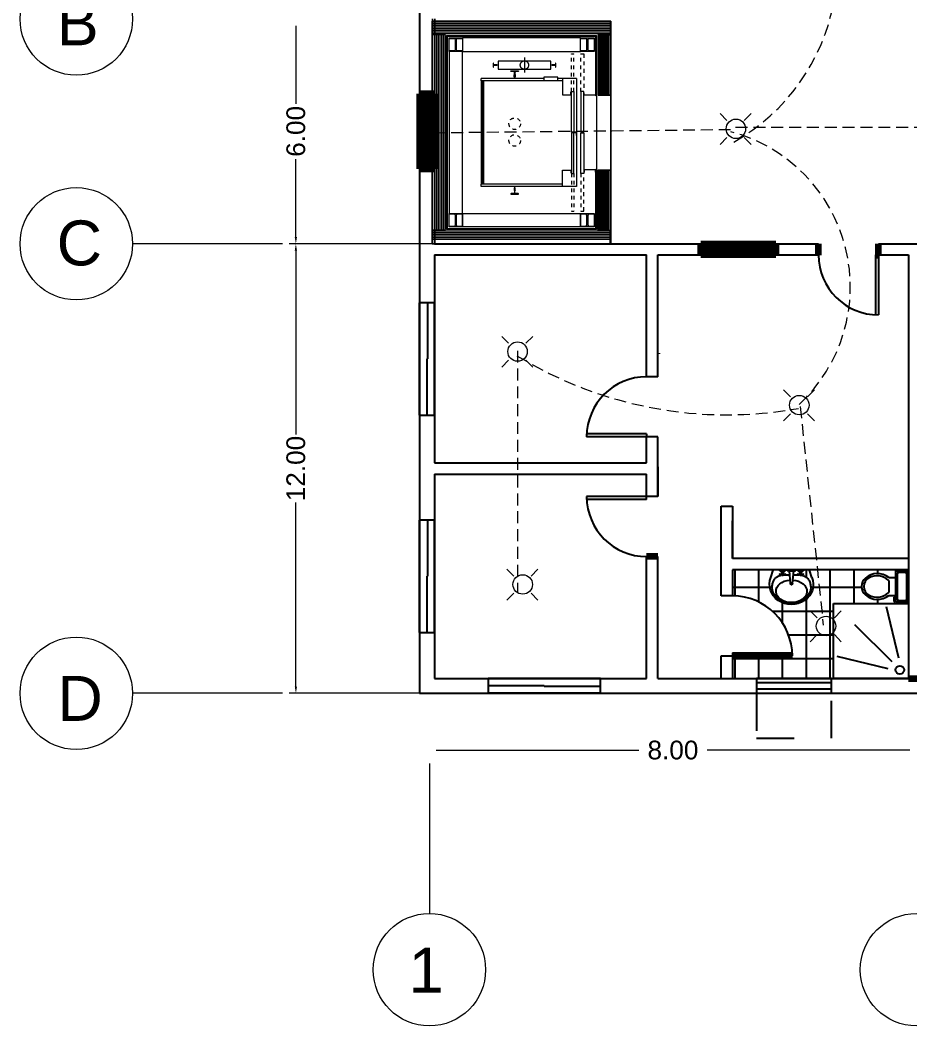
# Model space of a CAD drawing. Header units: millimetres. Extents: x 2391 to 3323, y 1596 to 2537.
# Drawn here: x 2839.6 to 2863.34, y 2344.86 to 2371.71 of the extents above; entities that cross this region are included whole.
import ezdxf

# ---------------------------------------------------------------- set-up
doc = ezdxf.new("R2010")
doc.units = ezdxf.units.MM
for name, pattern in [('ACAD_ISO02W100', [15, 12, -3]), ('CENTER5', [10, 5, -2, 1, -2]), ('DASHED2', [9.525, 6.35, -3.175]), ('HIDDEN', [0.375, 0.25, -0.125]), ('HIDDEN2', [4.7625, 3.175, -1.5875]), ('JIS_02_1.0', [2, 1, -1])]:
    doc.linetypes.add(name, pattern=pattern)
doc.layers.get('Defpoints').update_dxf_attribs({"color": 115})
for name, color, linetype in [('ASCENSORE - ELEVATOR', 160, 'Continuous'), ('BATH', 171, 'Continuous'), ('dimensions', 203, 'Continuous'), ('doors', 31, 'Continuous'), ('doors and windows schedule', 11, 'Continuous'), ('Electrical symbols', 81, 'Continuous'), ('exterior wall', 140, 'Continuous'), ('furnitures', 40, 'Continuous'), ('interior wall', 191, 'Continuous'), ('Lightning text', 211, 'Continuous'), ('windows', 241, 'Continuous')]:
    doc.layers.add(name, color=color, linetype=linetype)
doc.styles.get("Standard").update_dxf_attribs({"font": 'arial.ttf'})

msp = doc.modelspace()

# ---------------------------------------------------------------- hatches: boundary and pattern name
at = {"layer": 'ASCENSORE - ELEVATOR', "lineweight": 13, "true_color": 0x6d59d4}
for points in [[(2851.237, 2370.911), (2851.26, 2370.893), (2851.405, 2370.893), (2851.405, 2370.869), (2851.045, 2370.869), (2851.045, 2370.893), (2851.191, 2370.893), (2851.213, 2370.911), (2851.213, 2371.186), (2851.191, 2371.205), (2851.045, 2371.205), (2851.045, 2371.229), (2851.405, 2371.229), (2851.405, 2371.205), (2851.26, 2371.205), (2851.237, 2371.186)], [(2854.747, 2370.911), (2854.77, 2370.893), (2854.915, 2370.893), (2854.915, 2370.869), (2854.555, 2370.869), (2854.555, 2370.893), (2854.701, 2370.893), (2854.723, 2370.911), (2854.723, 2371.186), (2854.701, 2371.205), (2854.555, 2371.205), (2854.555, 2371.229), (2854.915, 2371.229), (2854.915, 2371.205), (2854.77, 2371.205), (2854.747, 2371.186)], [(2851.237, 2366.228), (2851.26, 2366.21), (2851.405, 2366.21), (2851.405, 2366.186), (2851.045, 2366.186), (2851.045, 2366.21), (2851.191, 2366.21), (2851.213, 2366.228), (2851.213, 2366.503), (2851.191, 2366.522), (2851.045, 2366.522), (2851.045, 2366.546), (2851.405, 2366.546), (2851.405, 2366.522), (2851.26, 2366.522), (2851.237, 2366.503)], [(2854.747, 2366.228), (2854.77, 2366.21), (2854.915, 2366.21), (2854.915, 2366.186), (2854.555, 2366.186), (2854.555, 2366.21), (2854.701, 2366.21), (2854.723, 2366.228), (2854.723, 2366.503), (2854.701, 2366.522), (2854.555, 2366.522), (2854.555, 2366.546), (2854.915, 2366.546), (2854.915, 2366.522), (2854.77, 2366.522), (2854.747, 2366.503)]]:
    msp.add_hatch(color=173, dxfattribs=at).paths.add_polyline_path(points)

# ---------------------------------------------------------------- linework, layer by layer
at = {"color": 0, "linetype": 'ByBlock'}
for p, q in [((2859.635, 2356.828), (2859.7, 2357.024)), ((2859.785, 2356.836), (2859.8, 2356.846)), ((2859.8, 2356.846), (2859.815, 2356.855)), ((2859.8, 2356.846), (2859.8, 2356.846)), ((2859.815, 2356.855), (2859.831, 2356.863)), ((2859.831, 2356.863), (2859.847, 2356.871)), ((2859.847, 2356.871), (2859.864, 2356.877)), ((2859.863, 2357.013), (2859.853, 2357.024)), ((2859.873, 2357.008), (2859.863, 2357.013)), ((2859.864, 2356.877), (2859.881, 2356.882)), ((2859.87, 2356.917), (2859.872, 2356.924)), ((2859.872, 2356.909), (2859.87, 2356.917)), ((2859.872, 2356.924), (2859.878, 2356.93)), ((2859.878, 2356.904), (2859.872, 2356.909)), ((2859.885, 2357.007), (2859.873, 2357.008)), ((2859.878, 2357.007), (2859.89, 2357.004)), ((2859.878, 2356.93), (2859.885, 2356.932)), ((2859.885, 2356.902), (2859.878, 2356.904)), ((2859.881, 2356.882), (2859.897, 2356.887)), ((2860.005, 2357.007), (2859.885, 2357.007)), ((2859.885, 2356.932), (2859.893, 2356.93)), ((2859.893, 2356.904), (2859.885, 2356.902)), ((2859.89, 2357.004), (2859.901, 2356.998)), ((2859.893, 2356.93), (2859.898, 2356.924)), ((2859.898, 2356.909), (2859.893, 2356.904)), ((2859.897, 2356.887), (2859.914, 2356.89)), ((2859.916, 2356.924), (2859.898, 2356.924)), ((2859.898, 2356.924), (2859.9, 2356.917)), ((2859.9, 2356.917), (2859.898, 2356.909)), ((2859.898, 2356.909), (2859.916, 2356.909)), ((2859.901, 2356.998), (2859.911, 2356.99)), ((2859.911, 2356.99), (2859.918, 2356.979)), ((2859.914, 2356.89), (2859.921, 2356.892)), ((2859.915, 2356.984), (2859.975, 2356.984)), ((2859.915, 2356.917), (2859.917, 2356.932)), ((2859.917, 2356.901), (2859.915, 2356.917)), ((2859.917, 2356.932), (2859.923, 2356.947)), ((2859.923, 2356.887), (2859.917, 2356.901)), ((2859.918, 2356.979), (2859.922, 2356.967)), ((2859.922, 2356.967), (2859.923, 2356.954)), ((2859.923, 2356.954), (2859.968, 2356.954)), ((2859.923, 2356.947), (2859.923, 2356.954)), ((2859.968, 2356.947), (2859.923, 2356.947)), ((2859.933, 2356.881), (2859.923, 2356.887)), ((2859.93, 2356.917), (2859.932, 2356.924)), ((2859.932, 2356.909), (2859.93, 2356.917)), ((2859.932, 2356.924), (2859.938, 2356.93)), ((2859.938, 2356.904), (2859.932, 2356.909)), ((2859.945, 2356.879), (2859.933, 2356.881)), ((2859.938, 2356.93), (2859.945, 2356.932)), ((2859.945, 2356.902), (2859.938, 2356.904)), ((2859.945, 2356.932), (2859.953, 2356.93)), ((2859.953, 2356.904), (2859.945, 2356.902)), ((2859.957, 2356.881), (2859.945, 2356.879)), ((2859.953, 2356.93), (2859.958, 2356.924)), ((2859.958, 2356.909), (2859.953, 2356.904)), ((2859.968, 2356.887), (2859.957, 2356.881)), ((2859.958, 2356.924), (2859.96, 2356.917)), ((2859.96, 2356.917), (2859.958, 2356.909)), ((2859.968, 2356.954), (2859.969, 2356.968)), ((2859.968, 2356.954), (2859.968, 2356.947)), ((2859.968, 2356.947), (2859.973, 2356.932)), ((2859.973, 2356.901), (2859.968, 2356.887)), ((2859.969, 2356.968), (2859.973, 2356.981)), ((2859.972, 2356.898), (2859.991, 2356.899)), ((2859.973, 2356.981), (2859.981, 2356.993)), ((2859.973, 2356.932), (2859.975, 2356.917)), ((2859.975, 2356.917), (2859.973, 2356.901)), ((2859.975, 2356.924), (2859.992, 2356.924)), ((2859.975, 2356.909), (2859.992, 2356.909)), ((2859.981, 2356.993), (2859.992, 2357.001)), ((2859.99, 2356.917), (2859.992, 2356.924)), ((2859.992, 2356.909), (2859.99, 2356.917)), ((2859.991, 2356.899), (2860.006, 2356.899)), ((2859.992, 2357.001), (2860.005, 2357.007)), ((2859.992, 2356.924), (2859.998, 2356.93)), ((2859.998, 2356.904), (2859.992, 2356.909)), ((2859.998, 2356.93), (2860.005, 2356.932)), ((2860.005, 2356.902), (2859.998, 2356.904)), ((2860.021, 2357.013), (2860.005, 2357.007)), ((2860.005, 2356.932), (2860.013, 2356.93)), ((2860.013, 2356.904), (2860.005, 2356.902)), ((2860.006, 2356.899), (2860.02, 2356.9)), ((2860.013, 2356.93), (2860.018, 2356.924)), ((2860.018, 2356.909), (2860.013, 2356.904)), ((2860.018, 2356.924), (2860.02, 2356.917)), ((2860.02, 2356.917), (2860.018, 2356.909)), ((2860.02, 2356.9), (2860.035, 2356.9)), ((2860.039, 2357.024), (2860.021, 2357.013)), ((2860.035, 2356.9), (2860.051, 2356.9)), ((2860.051, 2356.9), (2860.066, 2356.9)), ((2860.051, 2356.9), (2860.051, 2356.9)), ((2860.066, 2356.9), (2860.082, 2356.9)), ((2860.07, 2357.017), (2860.07, 2357.024)), ((2860.073, 2357.01), (2860.07, 2357.017)), ((2860.078, 2357.004), (2860.073, 2357.01)), ((2860.085, 2357.002), (2860.078, 2357.004)), ((2860.082, 2356.9), (2860.098, 2356.9)), ((2860.093, 2357.002), (2860.085, 2357.002)), ((2860.123, 2357.002), (2860.093, 2357.002)), ((2860.098, 2356.9), (2860.115, 2356.9)), ((2860.115, 2356.9), (2860.132, 2356.9)), ((2860.123, 2357.002), (2860.243, 2357.002)), ((2860.123, 2357.002), (2860.153, 2356.664)), ((2860.213, 2356.664), (2860.243, 2357.002)), ((2860.234, 2356.9), (2860.252, 2356.9)), ((2860.243, 2357.002), (2860.28, 2357.002)), ((2860.252, 2356.9), (2860.267, 2356.9)), ((2860.267, 2356.9), (2860.282, 2356.9)), ((2860.288, 2357.002), (2860.28, 2357.002)), ((2860.282, 2356.9), (2860.297, 2356.9)), ((2860.294, 2357.005), (2860.288, 2357.002)), ((2860.299, 2357.01), (2860.294, 2357.005)), ((2860.297, 2356.9), (2860.313, 2356.9)), ((2860.297, 2356.9), (2860.297, 2356.9)), ((2860.302, 2357.017), (2860.299, 2357.01)), ((2860.303, 2357.024), (2860.302, 2357.017)), ((2860.313, 2356.9), (2860.329, 2356.9)), ((2860.329, 2356.9), (2860.346, 2356.9)), ((2860.343, 2357.013), (2860.333, 2357.024)), ((2860.354, 2357.008), (2860.343, 2357.013)), ((2860.346, 2356.9), (2860.362, 2356.899)), ((2860.35, 2356.917), (2860.352, 2356.924)), ((2860.352, 2356.909), (2860.35, 2356.917)), ((2860.352, 2356.924), (2860.358, 2356.93)), ((2860.358, 2356.904), (2860.352, 2356.909)), ((2860.365, 2357.007), (2860.354, 2357.008)), ((2860.358, 2357.007), (2860.37, 2357.004)), ((2860.358, 2356.93), (2860.365, 2356.932)), ((2860.365, 2356.902), (2860.358, 2356.904)), ((2860.362, 2356.899), (2860.379, 2356.899)), ((2860.485, 2357.007), (2860.365, 2357.007)), ((2860.365, 2356.932), (2860.373, 2356.93)), ((2860.373, 2356.904), (2860.365, 2356.902)), ((2860.37, 2357.004), (2860.382, 2356.998)), ((2860.373, 2356.93), (2860.378, 2356.924)), ((2860.378, 2356.909), (2860.373, 2356.904)), ((2860.378, 2356.924), (2860.38, 2356.917)), ((2860.396, 2356.924), (2860.378, 2356.924)), ((2860.38, 2356.917), (2860.378, 2356.909)), ((2860.378, 2356.909), (2860.396, 2356.909)), ((2860.379, 2356.899), (2860.396, 2356.897)), ((2860.382, 2356.998), (2860.391, 2356.99)), ((2860.391, 2356.99), (2860.398, 2356.979)), ((2860.395, 2356.984), (2860.455, 2356.984)), ((2860.395, 2356.917), (2860.397, 2356.932)), ((2860.397, 2356.901), (2860.395, 2356.917)), ((2860.396, 2356.897), (2860.399, 2356.897)), ((2860.397, 2356.932), (2860.403, 2356.947)), ((2860.403, 2356.887), (2860.397, 2356.901)), ((2860.398, 2356.979), (2860.402, 2356.967)), ((2860.402, 2356.967), (2860.403, 2356.954)), ((2860.403, 2356.954), (2860.448, 2356.954)), ((2860.403, 2356.947), (2860.403, 2356.954)), ((2860.448, 2356.947), (2860.403, 2356.947)), ((2860.413, 2356.881), (2860.403, 2356.887)), ((2860.41, 2356.917), (2860.412, 2356.924)), ((2860.412, 2356.909), (2860.41, 2356.917)), ((2860.412, 2356.924), (2860.418, 2356.93)), ((2860.418, 2356.904), (2860.412, 2356.909)), ((2860.425, 2356.879), (2860.413, 2356.881)), ((2860.418, 2356.93), (2860.425, 2356.932)), ((2860.425, 2356.902), (2860.418, 2356.904)), ((2860.425, 2356.932), (2860.433, 2356.93)), ((2860.433, 2356.904), (2860.425, 2356.902)), ((2860.437, 2356.881), (2860.425, 2356.879)), ((2860.433, 2356.93), (2860.438, 2356.924)), ((2860.438, 2356.909), (2860.433, 2356.904)), ((2860.448, 2356.887), (2860.437, 2356.881)), ((2860.438, 2356.924), (2860.44, 2356.917)), ((2860.44, 2356.917), (2860.438, 2356.909)), ((2860.448, 2356.954), (2860.449, 2356.968)), ((2860.448, 2356.954), (2860.448, 2356.947)), ((2860.448, 2356.947), (2860.453, 2356.932)), ((2860.453, 2356.901), (2860.448, 2356.887)), ((2860.449, 2356.968), (2860.454, 2356.981)), ((2860.449, 2356.89), (2860.466, 2356.887)), ((2860.453, 2356.932), (2860.455, 2356.917)), ((2860.455, 2356.917), (2860.453, 2356.901)), ((2860.454, 2356.981), (2860.462, 2356.993)), ((2860.455, 2356.924), (2860.472, 2356.924)), ((2860.455, 2356.909), (2860.472, 2356.909)), ((2860.462, 2356.993), (2860.472, 2357.001)), ((2860.466, 2356.887), (2860.484, 2356.882)), ((2860.47, 2356.917), (2860.472, 2356.924)), ((2860.472, 2356.909), (2860.47, 2356.917)), ((2860.472, 2357.001), (2860.485, 2357.007)), ((2860.472, 2356.924), (2860.478, 2356.93)), ((2860.478, 2356.904), (2860.472, 2356.909)), ((2860.478, 2356.93), (2860.485, 2356.932)), ((2860.485, 2356.902), (2860.478, 2356.904)), ((2860.484, 2356.882), (2860.501, 2356.877)), ((2860.501, 2357.013), (2860.485, 2357.007)), ((2860.485, 2356.932), (2860.493, 2356.93)), ((2860.493, 2356.904), (2860.485, 2356.902)), ((2860.493, 2356.93), (2860.498, 2356.924)), ((2860.498, 2356.909), (2860.493, 2356.904)), ((2860.498, 2356.924), (2860.5, 2356.917)), ((2860.5, 2356.917), (2860.498, 2356.909)), ((2860.519, 2357.024), (2860.501, 2357.013)), ((2860.501, 2356.877), (2860.518, 2356.871)), ((2860.518, 2356.871), (2860.534, 2356.863)), ((2860.534, 2356.863), (2860.55, 2356.855)), ((2860.55, 2356.855), (2860.566, 2356.846)), ((2860.566, 2356.846), (2860.58, 2356.836)), ((2860.566, 2356.846), (2860.566, 2356.846)), ((2860.731, 2356.828), (2860.665, 2357.024)), ((2862.974, 2356.167), (2862.974, 2357.007)), ((2862.974, 2357.007), (2863.294, 2357.007)), ((2863.014, 2356.247), (2863.014, 2356.927)), ((2863.054, 2356.967), (2863.214, 2356.967)), ((2863.254, 2356.927), (2863.254, 2356.247)), ((2863.294, 2357.007), (2863.294, 2356.167)), ((2859.666, 2356.569), (2859.667, 2356.583)), ((2859.667, 2356.583), (2859.67, 2356.609)), ((2859.67, 2356.609), (2859.675, 2356.635)), ((2859.675, 2356.635), (2859.68, 2356.66)), ((2859.68, 2356.66), (2859.687, 2356.684)), ((2859.687, 2356.684), (2859.694, 2356.707)), ((2859.694, 2356.707), (2859.703, 2356.728)), ((2859.703, 2356.728), (2859.712, 2356.748)), ((2859.703, 2356.728), (2859.703, 2356.728)), ((2859.712, 2356.748), (2859.722, 2356.766)), ((2859.722, 2356.766), (2859.733, 2356.783)), ((2859.733, 2356.783), (2859.745, 2356.798)), ((2859.745, 2356.798), (2859.758, 2356.812)), ((2859.758, 2356.812), (2859.771, 2356.825)), ((2859.771, 2356.825), (2859.785, 2356.836)), ((2860.154, 2356.655), (2860.153, 2356.664)), ((2860.158, 2356.647), (2860.154, 2356.655)), ((2860.165, 2356.64), (2860.158, 2356.647)), ((2860.173, 2356.636), (2860.165, 2356.64)), ((2860.183, 2356.634), (2860.173, 2356.636)), ((2860.192, 2356.636), (2860.183, 2356.634)), ((2860.2, 2356.64), (2860.192, 2356.636)), ((2860.207, 2356.647), (2860.2, 2356.64)), ((2860.211, 2356.655), (2860.207, 2356.647)), ((2860.213, 2356.664), (2860.211, 2356.655)), ((2860.58, 2356.836), (2860.594, 2356.825)), ((2860.594, 2356.825), (2860.608, 2356.812)), ((2860.608, 2356.812), (2860.62, 2356.798)), ((2860.62, 2356.798), (2860.632, 2356.783)), ((2860.632, 2356.783), (2860.643, 2356.766)), ((2860.643, 2356.766), (2860.653, 2356.748)), ((2860.653, 2356.748), (2860.663, 2356.728)), ((2860.663, 2356.728), (2860.671, 2356.707)), ((2860.663, 2356.728), (2860.663, 2356.728)), ((2860.671, 2356.707), (2860.679, 2356.684)), ((2860.679, 2356.684), (2860.685, 2356.66)), ((2860.685, 2356.66), (2860.691, 2356.635)), ((2860.691, 2356.635), (2860.695, 2356.609)), ((2860.695, 2356.609), (2860.698, 2356.583)), ((2860.698, 2356.583), (2860.7, 2356.569)), ((2862.78, 2356.827), (2862.974, 2356.827)), ((2862.78, 2356.747), (2862.78, 2356.427)), ((2862.78, 2356.347), (2862.974, 2356.347)), ((2862.974, 2356.307), (2862.914, 2356.307)), ((2862.914, 2356.307), (2862.914, 2356.187)), ((2861.308, 2356.136), (2863.308, 2356.136)), ((2861.308, 2354.136), (2861.308, 2356.136)), ((2863.049, 2354.678), (2862.722, 2356.041)), ((2862.914, 2356.187), (2862.954, 2356.187)), ((2862.954, 2356.267), (2862.974, 2356.267)), ((2862.954, 2356.187), (2862.954, 2356.267)), ((2863.294, 2356.167), (2862.974, 2356.167)), ((2863.214, 2356.207), (2863.054, 2356.207)), ((2863.308, 2356.136), (2863.308, 2354.136)), ((2861.869, 2355.575), (2862.859, 2354.585)), ((2862.766, 2354.394), (2861.403, 2354.722)), ((2863.308, 2354.136), (2861.308, 2354.136))]:
    msp.add_line(p, q, dxfattribs=at)
msp.add_circle((2863.077, 2354.36), 0.113, dxfattribs=at)
for centre, radius, start, end in [((2862.477, 2356.446), 0.487, 51.4693, 131.0791), ((2862.467, 2356.419), 0.453, 46.3679, 119.5767), ((2863.049, 2356.932), 0.0354, 81.8699, 188.1301), ((2863.219, 2356.932), 0.0354, 351.8699, 98.1301), ((2862.354, 2356.587), 0.3, 131.0791, 228.9211), ((2862.372, 2356.587), 0.26, 119.5767, 240.4235), ((2862.477, 2356.728), 0.487, 228.9211, 308.5309), ((2862.467, 2356.755), 0.453, 240.4235, 313.6323), ((2863.049, 2356.242), 0.0354, 171.8699, 278.1301), ((2863.219, 2356.242), 0.0354, 261.8699, 8.1301)]:
    msp.add_arc(centre, radius, start, end, dxfattribs=at)
at = {"color": 0, "linetype": 'ByBlock', "extrusion": (0, 0, -1)}
for centre, major_axis, ratio, start_param, end_param in [((2860.183, 2356.642), (-0.584, 0), 0.916316, 2.786438, 6.63834), ((2860.183, 2356.459), (-0.412, 0), 0.730435, 1.664123, 7.760732), ((2860.183, 2356.569), (-0.517, 0), 0.815274, 3.141593, 6.283185)]:
    msp.add_ellipse(centre, major_axis=major_axis, ratio=ratio, start_param=start_param, end_param=end_param, dxfattribs=at)
at = {"layer": 'ASCENSORE - ELEVATOR', "lineweight": 13}
for p, q in [((2855.365, 2371.676), (2850.595, 2371.676)), ((2850.595, 2371.676), (2850.595, 2365.736)), ((2850.595, 2365.736), (2850.595, 2371.676)), ((2850.595, 2371.676), (2855.365, 2371.676)), ((2855.341, 2371.655), (2850.616, 2371.655)), ((2855.341, 2371.651), (2850.62, 2371.651)), ((2855.341, 2371.61), (2850.62, 2371.61)), ((2855.341, 2371.606), (2850.62, 2371.606)), ((2855.341, 2371.655), (2855.341, 2371.336)), ((2855.345, 2371.655), (2855.345, 2371.336)), ((2855.365, 2365.736), (2855.365, 2371.676)), ((2855.365, 2371.676), (2855.365, 2365.736)), ((2855.341, 2371.565), (2850.62, 2371.565)), ((2855.341, 2371.561), (2850.62, 2371.561)), ((2855.341, 2371.52), (2850.62, 2371.52)), ((2855.341, 2371.516), (2850.62, 2371.516)), ((2855.341, 2371.475), (2850.62, 2371.475)), ((2855.341, 2371.471), (2850.62, 2371.471)), ((2855.341, 2371.43), (2850.62, 2371.43)), ((2855.341, 2371.426), (2850.62, 2371.426)), ((2855.341, 2371.385), (2850.62, 2371.385)), ((2855.341, 2371.381), (2850.62, 2371.381)), ((2855.341, 2371.34), (2850.62, 2371.34)), ((2855.341, 2371.34), (2850.62, 2371.34)), ((2855.345, 2371.336), (2850.616, 2371.336)), ((2850.935, 2371.319), (2850.616, 2371.319)), ((2850.935, 2371.316), (2850.616, 2371.316)), ((2855.341, 2371.336), (2850.62, 2371.336)), ((2850.665, 2371.316), (2850.665, 2366.099)), ((2850.706, 2371.316), (2850.706, 2366.099)), ((2850.71, 2371.316), (2850.71, 2366.099)), ((2850.751, 2371.316), (2850.751, 2366.099)), ((2850.755, 2371.316), (2850.755, 2366.099)), ((2850.796, 2371.316), (2850.796, 2366.099)), ((2850.8, 2371.316), (2850.8, 2366.099)), ((2850.841, 2371.316), (2850.841, 2366.099)), ((2850.845, 2371.316), (2850.845, 2366.099)), ((2850.886, 2371.316), (2850.886, 2366.099)), ((2850.89, 2371.316), (2850.89, 2366.099)), ((2850.931, 2371.316), (2850.931, 2366.099)), ((2850.931, 2371.316), (2850.931, 2366.099)), ((2850.935, 2371.319), (2850.935, 2366.096)), ((2850.935, 2371.316), (2850.935, 2366.099)), ((2850.98, 2371.291), (2854.981, 2371.291)), ((2850.98, 2366.12), (2850.98, 2371.291)), ((2850.982, 2371.271), (2850.982, 2371.289)), ((2850.982, 2371.289), (2854.978, 2371.289)), ((2854.978, 2371.271), (2850.982, 2371.271)), ((2851, 2371.249), (2850.982, 2371.249)), ((2850.982, 2371.249), (2850.982, 2366.162)), ((2851, 2366.162), (2851, 2371.249)), ((2851.045, 2370.869), (2851.045, 2371.229)), ((2851.045, 2371.229), (2851.405, 2371.229)), ((2851.405, 2371.229), (2851.405, 2370.869)), ((2854.555, 2371.229), (2851.405, 2371.229)), ((2851.405, 2371.229), (2851.405, 2370.869)), ((2854.555, 2370.869), (2854.555, 2371.229)), ((2854.555, 2371.229), (2854.915, 2371.229)), ((2854.555, 2370.869), (2854.555, 2371.229)), ((2854.915, 2371.229), (2854.915, 2370.869)), ((2854.96, 2371.25), (2854.978, 2371.25)), ((2854.96, 2369.683), (2854.96, 2371.25)), ((2854.978, 2371.289), (2854.978, 2371.271)), ((2854.978, 2371.25), (2854.978, 2369.683)), ((2854.981, 2371.291), (2854.981, 2366.12)), ((2855.026, 2371.319), (2855.026, 2369.704)), ((2855.026, 2371.319), (2855.345, 2371.319)), ((2855.026, 2371.316), (2855.026, 2369.708)), ((2855.026, 2371.316), (2855.345, 2371.316)), ((2855.03, 2371.316), (2855.03, 2369.708)), ((2855.03, 2371.316), (2855.03, 2369.708)), ((2855.071, 2371.316), (2855.071, 2369.708)), ((2855.075, 2371.316), (2855.075, 2369.708)), ((2855.116, 2371.316), (2855.116, 2369.708)), ((2855.12, 2371.316), (2855.12, 2369.708)), ((2855.161, 2371.316), (2855.161, 2369.708)), ((2855.165, 2371.316), (2855.165, 2369.708)), ((2855.206, 2371.316), (2855.206, 2369.708)), ((2855.21, 2371.316), (2855.21, 2369.708)), ((2855.251, 2371.316), (2855.251, 2369.708)), ((2855.255, 2371.316), (2855.255, 2369.708)), ((2855.296, 2371.316), (2855.296, 2369.708)), ((2855.3, 2371.316), (2855.3, 2369.708)), ((2855.341, 2371.316), (2855.341, 2369.708)), ((2855.345, 2371.319), (2855.345, 2369.704)), ((2851.405, 2370.869), (2851.045, 2370.869)), ((2851.405, 2370.869), (2851.045, 2370.869)), ((2851.045, 2370.869), (2851.045, 2366.546)), ((2851.405, 2366.546), (2851.405, 2370.869)), ((2851.405, 2370.869), (2854.555, 2370.869)), ((2854.915, 2370.869), (2854.555, 2370.869)), ((2852.232, 2370.56), (2852.22, 2370.56)), ((2852.22, 2370.56), (2852.22, 2370.451)), ((2852.232, 2370.512), (2852.232, 2370.56)), ((2853.897, 2370.56), (2853.885, 2370.56)), ((2853.885, 2370.56), (2853.885, 2370.512)), ((2853.897, 2370.451), (2853.897, 2370.56)), ((2852.22, 2370.451), (2852.232, 2370.451)), ((2852.328, 2370.512), (2852.232, 2370.512)), ((2852.232, 2370.451), (2852.232, 2370.5)), ((2852.232, 2370.5), (2852.328, 2370.5)), ((2852.328, 2370.5), (2852.328, 2370.512)), ((2852.694, 2370.347), (2852.694, 2370.352)), ((2852.694, 2370.352), (2852.899, 2370.352)), ((2852.771, 2370.335), (2852.704, 2370.337)), ((2852.788, 2370.256), (2852.788, 2370.318)), ((2852.805, 2370.318), (2852.805, 2370.256)), ((2852.89, 2370.337), (2852.822, 2370.335)), ((2852.899, 2370.352), (2852.899, 2370.347)), ((2853.885, 2370.512), (2853.788, 2370.512)), ((2853.788, 2370.512), (2853.788, 2370.5)), ((2853.788, 2370.5), (2853.885, 2370.5)), ((2853.885, 2370.5), (2853.885, 2370.451)), ((2853.885, 2370.451), (2853.897, 2370.451)), ((2853.578, 2370.146), (2851.903, 2370.146)), ((2851.903, 2370.083), (2851.903, 2370.146)), ((2854.075, 2370.083), (2851.903, 2370.083)), ((2851.903, 2370.083), (2851.903, 2367.328)), ((2851.947, 2367.328), (2851.947, 2370.083)), ((2851.951, 2367.328), (2851.951, 2370.083)), ((2851.951, 2370.083), (2851.964, 2370.083)), ((2851.964, 2370.083), (2851.964, 2367.328)), ((2852.786, 2370.183), (2852.786, 2370.246)), ((2852.808, 2370.183), (2852.786, 2370.183)), ((2852.808, 2370.246), (2852.808, 2370.183)), ((2853.951, 2370.183), (2853.578, 2370.183)), ((2853.578, 2370.183), (2853.578, 2370.083)), ((2853.951, 2370.083), (2853.951, 2370.183)), ((2854.075, 2370.146), (2853.951, 2370.146)), ((2854.448, 2370.146), (2854.075, 2370.146)), ((2854.075, 2370.146), (2854.075, 2369.711)), ((2854.448, 2370.146), (2854.448, 2367.266)), ((2854.299, 2369.711), (2854.299, 2369.79)), ((2854.312, 2368.711), (2854.312, 2369.797)), ((2854.312, 2369.797), (2854.374, 2369.797)), ((2854.374, 2369.797), (2854.374, 2368.711)), ((2854.565, 2369.797), (2854.565, 2368.711)), ((2854.64, 2369.797), (2854.565, 2369.797)), ((2854.64, 2368.711), (2854.64, 2369.797)), ((2854.654, 2369.7), (2854.654, 2369.762)), ((2854.958, 2369.762), (2854.958, 2369.7)), ((2854.075, 2369.711), (2854.299, 2369.711)), ((2854.958, 2369.7), (2854.654, 2369.7)), ((2854.978, 2369.683), (2854.96, 2369.683)), ((2855.026, 2369.708), (2855.345, 2369.708)), ((2855.026, 2369.704), (2855.345, 2369.704)), ((2854.446, 2368.711), (2854.312, 2368.711)), ((2854.312, 2368.701), (2854.312, 2367.615)), ((2854.446, 2368.701), (2854.312, 2368.701)), ((2854.374, 2367.615), (2854.374, 2368.701)), ((2854.446, 2368.783), (2854.446, 2368.711)), ((2854.446, 2368.629), (2854.446, 2368.701)), ((2854.565, 2368.711), (2854.64, 2368.711)), ((2854.565, 2367.615), (2854.565, 2368.701)), ((2854.565, 2368.701), (2854.64, 2368.701)), ((2854.64, 2368.701), (2854.64, 2367.615)), ((2854.075, 2367.266), (2854.075, 2367.701)), ((2854.075, 2367.701), (2854.299, 2367.701)), ((2854.299, 2367.701), (2854.299, 2367.621)), ((2854.312, 2367.615), (2854.374, 2367.615)), ((2854.64, 2367.615), (2854.565, 2367.615)), ((2854.957, 2367.712), (2854.654, 2367.712)), ((2854.654, 2367.712), (2854.654, 2367.649)), ((2854.957, 2367.649), (2854.957, 2367.712)), ((2854.96, 2367.728), (2854.978, 2367.728)), ((2854.96, 2366.158), (2854.96, 2367.728)), ((2854.978, 2367.728), (2854.978, 2366.158)), ((2855.026, 2366.096), (2855.026, 2367.707)), ((2855.026, 2367.707), (2855.345, 2367.707)), ((2855.026, 2366.099), (2855.026, 2367.703)), ((2855.026, 2367.703), (2855.345, 2367.703)), ((2855.03, 2366.099), (2855.03, 2367.703)), ((2855.03, 2366.099), (2855.03, 2367.703)), ((2855.071, 2366.099), (2855.071, 2367.703)), ((2855.075, 2366.099), (2855.075, 2367.703)), ((2855.116, 2366.099), (2855.116, 2367.703)), ((2855.12, 2366.099), (2855.12, 2367.703)), ((2855.161, 2366.099), (2855.161, 2367.703)), ((2855.165, 2366.099), (2855.165, 2367.703)), ((2855.206, 2366.099), (2855.206, 2367.703)), ((2855.21, 2366.099), (2855.21, 2367.703)), ((2855.251, 2366.099), (2855.251, 2367.703)), ((2855.255, 2366.099), (2855.255, 2367.703)), ((2855.296, 2366.099), (2855.296, 2367.703)), ((2855.3, 2366.099), (2855.3, 2367.703)), ((2855.341, 2366.099), (2855.341, 2367.703)), ((2855.345, 2366.096), (2855.345, 2367.707)), ((2854.075, 2367.328), (2851.903, 2367.328)), ((2851.903, 2367.266), (2851.903, 2367.328)), ((2851.964, 2367.328), (2851.951, 2367.328)), ((2854.075, 2367.266), (2851.903, 2367.266)), ((2852.694, 2367.065), (2852.694, 2367.059)), ((2852.694, 2367.059), (2852.899, 2367.059)), ((2852.771, 2367.076), (2852.704, 2367.075)), ((2852.786, 2367.228), (2852.786, 2367.165)), ((2852.808, 2367.228), (2852.786, 2367.228)), ((2852.788, 2367.155), (2852.788, 2367.094)), ((2852.805, 2367.094), (2852.805, 2367.155)), ((2852.808, 2367.165), (2852.808, 2367.228)), ((2852.89, 2367.075), (2852.822, 2367.076)), ((2852.899, 2367.059), (2852.899, 2367.065)), ((2854.448, 2367.266), (2854.075, 2367.266)), ((2851.045, 2366.186), (2851.045, 2366.546)), ((2851.045, 2366.546), (2851.405, 2366.546)), ((2851.045, 2366.546), (2851.405, 2366.546)), ((2851.405, 2366.546), (2851.405, 2366.186)), ((2851.405, 2366.546), (2854.555, 2366.546)), ((2851.405, 2366.186), (2851.405, 2366.546)), ((2854.555, 2366.186), (2854.555, 2366.546)), ((2854.555, 2366.546), (2854.915, 2366.546)), ((2854.555, 2366.546), (2854.555, 2366.186)), ((2854.915, 2366.546), (2854.915, 2366.186)), ((2850.935, 2366.099), (2850.616, 2366.099)), ((2850.935, 2366.096), (2850.616, 2366.096)), ((2855.345, 2366.075), (2850.616, 2366.075)), ((2855.341, 2366.075), (2850.62, 2366.075)), ((2855.341, 2366.071), (2850.62, 2366.071)), ((2855.341, 2366.071), (2850.62, 2366.071)), ((2855.341, 2366.03), (2850.62, 2366.03)), ((2855.341, 2366.026), (2850.62, 2366.026)), ((2855.341, 2365.985), (2850.62, 2365.985)), ((2855.341, 2365.981), (2850.62, 2365.981)), ((2854.981, 2366.12), (2850.98, 2366.12)), ((2850.982, 2366.162), (2851, 2366.162)), ((2850.982, 2366.141), (2854.978, 2366.141)), ((2850.982, 2366.123), (2850.982, 2366.141)), ((2854.978, 2366.123), (2850.982, 2366.123)), ((2851.405, 2366.186), (2851.045, 2366.186)), ((2854.555, 2366.186), (2851.405, 2366.186)), ((2854.915, 2366.186), (2854.555, 2366.186)), ((2854.978, 2366.158), (2854.96, 2366.158)), ((2854.978, 2366.141), (2854.978, 2366.123)), ((2855.026, 2366.099), (2855.345, 2366.099)), ((2855.026, 2366.096), (2855.345, 2366.096)), ((2855.341, 2365.756), (2855.341, 2366.075)), ((2855.345, 2365.756), (2855.345, 2366.075)), ((2850.595, 2365.736), (2855.365, 2365.736)), ((2855.365, 2365.736), (2850.595, 2365.736)), ((2855.341, 2365.94), (2850.62, 2365.94)), ((2855.341, 2365.936), (2850.62, 2365.936)), ((2855.341, 2365.895), (2850.62, 2365.895)), ((2855.341, 2365.891), (2850.62, 2365.891)), ((2855.341, 2365.85), (2850.62, 2365.85)), ((2855.341, 2365.846), (2850.62, 2365.846))]:
    msp.add_line(p, q, dxfattribs=at)
at = {"layer": 'ASCENSORE - ELEVATOR', "color": 7, "lineweight": 13}
for p, q in [((2851.045, 2371.205), (2851.045, 2371.229)), ((2851.045, 2371.229), (2851.405, 2371.229)), ((2851.191, 2371.205), (2851.045, 2371.205)), ((2851.213, 2371.186), (2851.191, 2371.205)), ((2851.213, 2370.911), (2851.213, 2371.186)), ((2851.26, 2371.205), (2851.237, 2371.186)), ((2851.237, 2371.186), (2851.237, 2370.911)), ((2851.405, 2371.205), (2851.26, 2371.205)), ((2851.405, 2371.229), (2851.405, 2371.205)), ((2854.555, 2371.205), (2854.555, 2371.229)), ((2854.555, 2371.229), (2854.915, 2371.229)), ((2854.701, 2371.205), (2854.555, 2371.205)), ((2854.723, 2371.186), (2854.701, 2371.205)), ((2854.723, 2370.911), (2854.723, 2371.186)), ((2854.77, 2371.205), (2854.747, 2371.186)), ((2854.747, 2371.186), (2854.747, 2370.911)), ((2854.915, 2371.205), (2854.77, 2371.205)), ((2854.915, 2371.229), (2854.915, 2371.205)), ((2851.045, 2370.869), (2851.045, 2370.893)), ((2851.045, 2370.893), (2851.191, 2370.893)), ((2851.405, 2370.869), (2851.045, 2370.869)), ((2851.191, 2370.893), (2851.213, 2370.911)), ((2851.237, 2370.911), (2851.26, 2370.893)), ((2851.26, 2370.893), (2851.405, 2370.893)), ((2851.405, 2370.893), (2851.405, 2370.869)), ((2854.555, 2370.869), (2854.555, 2370.893)), ((2854.555, 2370.893), (2854.701, 2370.893)), ((2854.915, 2370.869), (2854.555, 2370.869)), ((2854.701, 2370.893), (2854.723, 2370.911)), ((2854.747, 2370.911), (2854.77, 2370.893)), ((2854.77, 2370.893), (2854.915, 2370.893)), ((2854.915, 2370.893), (2854.915, 2370.869)), ((2851.045, 2366.522), (2851.045, 2366.546)), ((2851.045, 2366.546), (2851.405, 2366.546)), ((2851.191, 2366.522), (2851.045, 2366.522)), ((2851.213, 2366.503), (2851.191, 2366.522)), ((2851.26, 2366.522), (2851.237, 2366.503)), ((2851.405, 2366.522), (2851.26, 2366.522)), ((2851.405, 2366.546), (2851.405, 2366.522)), ((2854.555, 2366.522), (2854.555, 2366.546)), ((2854.555, 2366.546), (2854.915, 2366.546)), ((2854.701, 2366.522), (2854.555, 2366.522)), ((2854.723, 2366.503), (2854.701, 2366.522)), ((2854.77, 2366.522), (2854.747, 2366.503)), ((2854.915, 2366.522), (2854.77, 2366.522)), ((2854.915, 2366.546), (2854.915, 2366.522)), ((2851.213, 2366.228), (2851.213, 2366.503)), ((2851.237, 2366.503), (2851.237, 2366.228)), ((2854.723, 2366.228), (2854.723, 2366.503)), ((2854.747, 2366.503), (2854.747, 2366.228)), ((2851.045, 2366.186), (2851.045, 2366.21)), ((2851.045, 2366.21), (2851.191, 2366.21)), ((2851.405, 2366.186), (2851.045, 2366.186)), ((2851.191, 2366.21), (2851.213, 2366.228)), ((2851.237, 2366.228), (2851.26, 2366.21)), ((2851.26, 2366.21), (2851.405, 2366.21)), ((2851.405, 2366.21), (2851.405, 2366.186)), ((2854.555, 2366.186), (2854.555, 2366.21)), ((2854.555, 2366.21), (2854.701, 2366.21)), ((2854.915, 2366.186), (2854.555, 2366.186)), ((2854.701, 2366.21), (2854.723, 2366.228)), ((2854.747, 2366.228), (2854.77, 2366.21)), ((2854.77, 2366.21), (2854.915, 2366.21)), ((2854.915, 2366.21), (2854.915, 2366.186)), ((2854.915, 2366.186), (2854.915, 2366.186)), ((2854.915, 2366.186), (2854.915, 2366.186)), ((2854.915, 2366.186), (2854.915, 2366.186)), ((2854.915, 2366.186), (2854.915, 2366.186)), ((2854.915, 2366.186), (2854.915, 2366.186)), ((2854.915, 2366.186), (2854.915, 2366.186))]:
    msp.add_line(p, q, dxfattribs=at)
at = {"layer": 'ASCENSORE - ELEVATOR', "linetype": 'HIDDEN', "lineweight": 13, "ltscale": 0.1}
for p, q in [((2854.312, 2370.802), (2854.374, 2370.802)), ((2854.312, 2369.797), (2854.312, 2370.802)), ((2854.374, 2369.797), (2854.374, 2370.802)), ((2854.565, 2369.797), (2854.565, 2370.802)), ((2854.565, 2370.802), (2854.64, 2370.802)), ((2854.64, 2370.802), (2854.64, 2369.797)), ((2854.312, 2367.615), (2854.312, 2366.609)), ((2854.374, 2367.615), (2854.374, 2366.609)), ((2854.565, 2367.615), (2854.565, 2366.609)), ((2854.64, 2366.609), (2854.64, 2367.615)), ((2854.312, 2366.609), (2854.374, 2366.609)), ((2854.565, 2366.609), (2854.64, 2366.609))]:
    msp.add_line(p, q, dxfattribs=at)
at = {"layer": 'ASCENSORE - ELEVATOR', "linetype": 'Continuous', "lineweight": 13}
for p, q in [((2852.353, 2370.614), (2852.353, 2370.397)), ((2853.759, 2370.614), (2852.353, 2370.614)), ((2853.759, 2370.397), (2853.759, 2370.614)), ((2852.353, 2370.397), (2853.759, 2370.397))]:
    msp.add_line(p, q, dxfattribs=at)
at = {"layer": 'ASCENSORE - ELEVATOR', "linetype": 'HIDDEN2', "lineweight": 13}
msp.add_line((2853.058, 2370.709), (2853.058, 2370.303), dxfattribs=at)
at = {"layer": 'ASCENSORE - ELEVATOR', "linetype": 'CENTER5', "lineweight": 13}
msp.add_line((2854.448, 2368.706), (2854.448, 2368.706), dxfattribs=at)
at = {"layer": 'ASCENSORE - ELEVATOR', "linetype": 'HIDDEN2', "lineweight": 13}
msp.add_circle((2853.058, 2370.506), 0.112, dxfattribs=at)
at = {"layer": 'ASCENSORE - ELEVATOR', "linetype": 'HIDDEN', "lineweight": 13, "ltscale": 0.1}
for centre in [(2852.797, 2368.94), (2852.797, 2368.493)]:
    msp.add_circle(centre, 0.154, dxfattribs=at)
at = {"layer": 'ASCENSORE - ELEVATOR', "lineweight": 13}
for centre, radius, start, end in [((2852.704, 2370.347), 0.00994, 180, 268.4826), ((2852.771, 2370.318), 0.0174, 360, 88.4826), ((2852.823, 2370.318), 0.0174, 91.5174, 180), ((2852.889, 2370.347), 0.00994, 271.5174, 0), ((2852.764, 2370.257), 0.0243, 333.8425, 359.4784), ((2852.83, 2370.257), 0.0243, 180.5216, 206.1575), ((2852.704, 2367.065), 0.00994, 91.5174, 180), ((2852.771, 2367.094), 0.0174, 271.5174, 360), ((2852.764, 2367.155), 0.0243, 0.5216, 26.1575), ((2852.83, 2367.155), 0.0243, 153.8425, 179.4784), ((2852.823, 2367.094), 0.0174, 180, 268.4826), ((2852.889, 2367.065), 0.00994, 360, 88.4826)]:
    msp.add_arc(centre, radius, start, end, dxfattribs=at)
at = {"layer": 'BATH', "linetype": 'Continuous'}
for p, q in [((2858.679, 2356.334), (2858.679, 2357.036)), ((2859.314, 2356.172), (2859.314, 2357.036)), ((2859.949, 2357.007), (2859.949, 2357.036)), ((2859.949, 2356.879), (2859.949, 2356.88)), ((2860.584, 2356.833), (2860.584, 2357.036)), ((2861.219, 2354.136), (2861.219, 2357.036)), ((2861.854, 2356.136), (2861.854, 2357.036)), ((2862.489, 2356.933), (2862.489, 2357.036)), ((2863.124, 2357.007), (2863.124, 2357.036)), ((2858.608, 2356.568), (2859.666, 2356.568)), ((2860.7, 2356.568), (2862.055, 2356.568)), ((2863.294, 2356.568), (2863.308, 2356.568)), ((2859.949, 2355.609), (2859.949, 2356.193)), ((2860.584, 2354.136), (2860.584, 2356.303)), ((2862.489, 2356.136), (2862.489, 2356.241)), ((2863.124, 2356.136), (2863.124, 2356.167)), ((2859.669, 2355.933), (2861.308, 2355.933)), ((2860.106, 2355.298), (2861.308, 2355.298)), ((2858.679, 2354.136), (2858.679, 2354.736)), ((2859.314, 2354.136), (2859.314, 2354.736)), ((2859.949, 2354.136), (2859.949, 2354.736)), ((2858.608, 2354.663), (2861.308, 2354.663))]:
    msp.add_line(p, q, dxfattribs=at)
at = {"layer": 'Defpoints', "linetype": 'DASHED2', "lineweight": 13, "ltscale": 0.05}
for p, q in [((2858.561, 2368.779), (2850.507, 2368.69)), ((2858.693, 2368.852), (2882.066, 2368.852)), ((2852.873, 2362.881), (2852.873, 2356.426)), ((2860.416, 2361.396), (2861.033, 2355.558))]:
    msp.add_line(p, q, dxfattribs=at)
for centre, radius, start, end in [((2855.97, 2373.186), 5.439, 299.4715, 39.4617), ((2857.47, 2364.584), 4.285, 312.9452, 75.1606), ((2858.465, 2371.922), 10.753, 238.55, 280.2363)]:
    msp.add_arc(centre, radius, start, end, dxfattribs=at)
at = {"layer": 'dimensions', "lineweight": 13}
for p, q in [((2846.957, 2371.556), (2846.957, 2369.475)), ((2846.957, 2365.916), (2846.957, 2367.996)), ((2850.258, 2365.736), (2846.777, 2365.736)), ((2850.658, 2365.736), (2846.777, 2365.736)), ((2846.957, 2365.556), (2846.957, 2360.645)), ((2846.957, 2353.916), (2846.957, 2358.826)), ((2850.258, 2353.736), (2846.777, 2353.736)), ((2850.701, 2352.219), (2856.111, 2352.219)), ((2863.341, 2352.219), (2857.93, 2352.219))]:
    msp.add_line(p, q, dxfattribs=at)
at = {"layer": 'dimensions', "lineweight": 100}
msp.add_line((2863.308, 2354.136), (2863.608, 2354.136), dxfattribs=at)
at = {"layer": 'dimensions'}
for points in [[(2846.927, 2365.916), (2846.987, 2365.916), (2846.957, 2365.736)], [(2846.927, 2365.556), (2846.987, 2365.556), (2846.957, 2365.736)], [(2846.927, 2353.916), (2846.987, 2353.916), (2846.957, 2353.736)]]:
    msp.add_solid(points, dxfattribs=at)
at = {"layer": 'doors'}
for p, q in [((2862.428, 2365.436), (2862.428, 2363.838)), ((2862.508, 2365.436), (2862.508, 2363.836)), ((2856.318, 2360.666), (2854.72, 2360.666)), ((2856.318, 2360.666), (2856.318, 2360.586)), ((2856.318, 2360.586), (2854.718, 2360.586)), ((2856.318, 2358.986), (2854.718, 2358.986)), ((2856.318, 2358.906), (2854.72, 2358.906)), ((2856.318, 2358.906), (2856.318, 2358.986)), ((2858.608, 2354.816), (2860.206, 2354.816)), ((2858.608, 2354.816), (2858.608, 2354.736))]:
    msp.add_line(p, q, dxfattribs=at)
at = {"layer": 'doors', "linetype": 'ACAD_ISO02W100', "lineweight": 100}
msp.add_line((2862.428, 2365.431), (2862.508, 2365.431), dxfattribs=at)
at = {"layer": 'doors', "lineweight": 100}
msp.add_line((2860.208, 2354.736), (2858.608, 2354.736), dxfattribs=at)
at = {"layer": 'doors'}
for centre, start, end in [((2862.508, 2365.436), 180, 270), ((2856.318, 2360.586), 90, 180), ((2856.318, 2358.986), 180, 270), ((2858.608, 2354.736), 0, 90)]:
    msp.add_arc(centre, 1.6, start, end, dxfattribs=at)
at = {"layer": 'Electrical symbols', "lineweight": 18}
for p, q in [((2858.463, 2369.027), (2858.28, 2369.21)), ((2858.924, 2369.027), (2859.107, 2369.21)), ((2858.463, 2368.574), (2858.28, 2368.384)), ((2858.924, 2368.574), (2859.107, 2368.384)), ((2852.636, 2363.081), (2852.454, 2363.264)), ((2853.097, 2363.081), (2853.28, 2363.264)), ((2852.636, 2362.628), (2852.454, 2362.438)), ((2853.097, 2362.628), (2853.28, 2362.438)), ((2860.156, 2361.652), (2859.973, 2361.835)), ((2860.616, 2361.652), (2860.799, 2361.835)), ((2860.156, 2361.199), (2859.973, 2361.009)), ((2860.616, 2361.199), (2860.799, 2361.009)), ((2852.774, 2356.866), (2852.591, 2357.048)), ((2853.234, 2356.866), (2853.417, 2357.048)), ((2852.774, 2356.412), (2852.591, 2356.222)), ((2853.234, 2356.412), (2853.417, 2356.222)), ((2860.868, 2355.755), (2860.685, 2355.938)), ((2861.329, 2355.755), (2861.512, 2355.938)), ((2860.868, 2355.302), (2860.685, 2355.112)), ((2861.329, 2355.302), (2861.512, 2355.112))]:
    msp.add_line(p, q, dxfattribs=at)
for centre in [(2858.701, 2368.804), (2852.874, 2362.858), (2860.393, 2361.429), (2853.011, 2356.642), (2861.106, 2355.532)]:
    msp.add_circle(centre, 0.26, dxfattribs=at)
at = {"layer": 'exterior wall'}
for p, q in [((2850.258, 2383.736), (2850.258, 2353.736)), ((2850.658, 2371.736), (2850.658, 2365.736)), ((2850.658, 2365.436), (2850.658, 2359.886)), ((2850.658, 2359.586), (2850.658, 2354.136)), ((2850.658, 2354.136), (2856.318, 2354.136)), ((2856.618, 2354.136), (2863.308, 2354.136)), ((2850.258, 2353.736), (2890.658, 2353.736))]:
    msp.add_line(p, q, dxfattribs=at)
at = {"layer": 'exterior wall', "lineweight": 13}
msp.add_line((2850.596, 2371.736), (2850.596, 2365.736), dxfattribs=at)
at = {"layer": 'furnitures'}
msp.add_line((2856.655, 2362.816), (2856.656, 2362.797), dxfattribs=at)
at = {"layer": 'interior wall'}
for p, q in [((2850.658, 2365.736), (2860.908, 2365.736)), ((2862.508, 2365.736), (2864.208, 2365.736)), ((2850.658, 2365.436), (2856.318, 2365.436)), ((2856.318, 2362.186), (2856.318, 2365.436)), ((2856.618, 2365.436), (2860.908, 2365.436)), ((2856.618, 2362.186), (2856.618, 2365.436)), ((2862.508, 2365.436), (2863.308, 2365.436)), ((2863.308, 2365.436), (2863.308, 2354.136)), ((2856.618, 2362.186), (2856.318, 2362.186)), ((2856.318, 2359.886), (2856.318, 2360.586)), ((2856.618, 2360.586), (2856.318, 2360.586)), ((2856.618, 2358.986), (2856.618, 2360.586)), ((2856.618, 2359.786), (2856.618, 2360.586)), ((2850.658, 2359.886), (2856.318, 2359.886)), ((2850.658, 2359.586), (2856.318, 2359.586)), ((2856.318, 2358.986), (2856.318, 2359.586)), ((2856.618, 2359.786), (2856.618, 2358.986)), ((2856.618, 2358.986), (2856.318, 2358.986)), ((2858.308, 2356.336), (2858.308, 2358.736)), ((2858.308, 2358.736), (2858.608, 2358.736)), ((2858.608, 2358.736), (2858.608, 2357.336)), ((2858.608, 2357.336), (2858.608, 2358.336)), ((2856.318, 2354.136), (2856.318, 2357.386)), ((2856.618, 2354.136), (2856.618, 2357.386)), ((2863.308, 2357.336), (2858.608, 2357.336)), ((2863.308, 2357.036), (2858.608, 2357.036)), ((2858.608, 2357.036), (2858.608, 2356.336)), ((2858.608, 2356.336), (2858.308, 2356.336)), ((2858.308, 2354.136), (2858.308, 2354.736)), ((2858.308, 2354.736), (2858.608, 2354.736)), ((2858.608, 2354.736), (2858.608, 2354.136))]:
    msp.add_line(p, q, dxfattribs=at)
at = {"layer": 'interior wall', "lineweight": 100}
for p, q in [((2860.908, 2365.431), (2860.908, 2365.736)), ((2862.508, 2365.431), (2862.508, 2365.736)), ((2856.618, 2357.386), (2856.318, 2357.386))]:
    msp.add_line(p, q, dxfattribs=at)
at = {"layer": 'Lightning text', "linetype": 'ByBlock', "lineweight": 13, "ltscale": 0.02}
for p, q in [((2846.597, 2365.736), (2842.597, 2365.736)), ((2846.597, 2353.736), (2842.597, 2353.736)), ((2850.521, 2351.859), (2850.521, 2347.859))]:
    msp.add_line(p, q, dxfattribs=at)
for centre in [(2841.097, 2371.736), (2841.097, 2365.736), (2841.097, 2353.736), (2850.521, 2346.359), (2863.521, 2346.359)]:
    msp.add_circle(centre, 1.5, dxfattribs=at)
at = {"layer": 'windows', "lineweight": 100}
for p, q in [((2850.658, 2369.736), (2850.258, 2369.736)), ((2850.258, 2369.736), (2850.258, 2367.736)), ((2850.388, 2369.736), (2850.388, 2367.736)), ((2850.528, 2369.736), (2850.528, 2367.736)), ((2850.658, 2369.736), (2850.658, 2367.736)), ((2850.258, 2367.736), (2850.658, 2367.736)), ((2857.763, 2365.436), (2857.763, 2365.736)), ((2857.763, 2365.736), (2859.763, 2365.736)), ((2859.763, 2365.736), (2859.763, 2365.436)), ((2857.763, 2365.596), (2858.763, 2365.596)), ((2859.763, 2365.436), (2857.763, 2365.436)), ((2858.763, 2365.596), (2858.763, 2365.576)), ((2858.763, 2365.576), (2859.763, 2365.576))]:
    msp.add_line(p, q, dxfattribs=at)
at = {"layer": 'windows'}
for p, q in [((2850.658, 2364.161), (2850.258, 2364.161)), ((2850.258, 2361.161), (2850.258, 2364.161)), ((2850.468, 2364.161), (2850.468, 2362.661)), ((2850.658, 2361.161), (2850.658, 2364.161)), ((2850.468, 2362.661), (2850.448, 2362.661)), ((2850.448, 2362.661), (2850.448, 2361.161)), ((2850.258, 2361.161), (2850.658, 2361.161)), ((2850.658, 2358.361), (2850.258, 2358.361)), ((2850.258, 2355.361), (2850.258, 2358.361)), ((2850.468, 2358.361), (2850.468, 2356.861)), ((2850.658, 2355.361), (2850.658, 2358.361)), ((2850.468, 2356.861), (2850.448, 2356.861)), ((2850.448, 2356.861), (2850.448, 2355.361)), ((2850.258, 2355.361), (2850.658, 2355.361)), ((2855.088, 2354.136), (2852.088, 2354.136)), ((2852.088, 2354.136), (2852.088, 2353.736)), ((2852.088, 2353.946), (2853.588, 2353.946)), ((2853.588, 2353.946), (2853.588, 2353.926)), ((2853.588, 2353.926), (2855.088, 2353.926)), ((2855.088, 2353.736), (2855.088, 2354.136)), ((2861.254, 2354.136), (2859.254, 2354.136)), ((2859.254, 2354.136), (2859.254, 2353.736)), ((2861.254, 2354.016), (2859.254, 2354.016)), ((2861.254, 2353.736), (2861.254, 2354.136)), ((2855.088, 2353.736), (2852.088, 2353.736)), ((2859.254, 2353.856), (2861.254, 2353.856)), ((2859.254, 2353.736), (2861.254, 2353.736))]:
    msp.add_line(p, q, dxfattribs=at)
at = {"layer": 'windows', "linetype": 'JIS_02_1.0'}
for p, q in [((2859.254, 2353.736), (2859.254, 2352.536)), ((2861.254, 2352.536), (2861.254, 2353.736)), ((2859.254, 2352.536), (2861.254, 2352.536))]:
    msp.add_line(p, q, dxfattribs=at)

# ---------------------------------------------------------------- texts
at = {"layer": 'dimensions', "lineweight": 13, "char_height": 0.5, "attachment_point": 5, "rotation": 90}
for s, insert in [('\\A1;6.00', (2846.957, 2368.736)), ('\\A1;12.00', (2846.957, 2359.736))]:
    msp.add_mtext(s, dxfattribs=dict(at, insert=insert))
at = {"layer": 'dimensions', "lineweight": 13, "insert": (2857.021, 2352.219), "char_height": 0.5, "attachment_point": 5}
msp.add_mtext('\\A1;8.00', dxfattribs=at)
at = {"layer": 'doors and windows schedule'}
for s, p in [('B', (2840.576, 2371.034)), ('C', (2840.573, 2365.158)), ('D', (2840.593, 2353.001)), ('1', (2849.967, 2345.747))]:
    msp.add_text(s, height=1.2, dxfattribs=at).set_placement(p)

doc.saveas('drawing.dxf')
